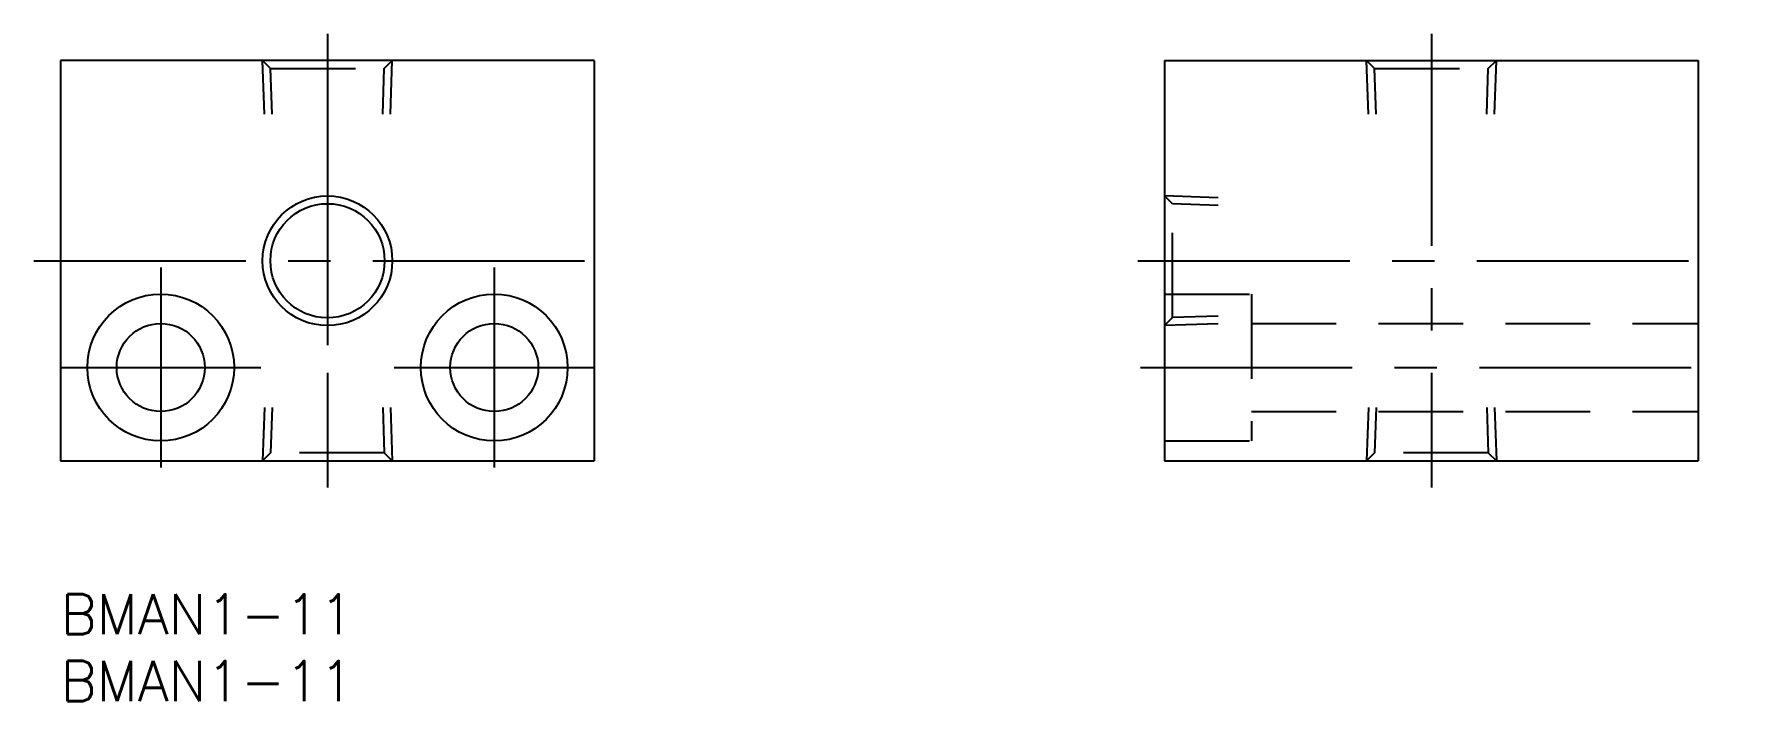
# Model space of a CAD drawing. Extents: x -2 to 125, y -8 to 42.
import ezdxf

# ---------------------------------------------------------------- set-up
doc = ezdxf.new("R2010")
doc.units = 0
doc.header["$LTSCALE"] = 0.5
doc.linetypes.add('CENTER', pattern=[50.8, 31.75, -6.35, 6.35, -6.35])
doc.linetypes.add('DASHED', pattern=[19.05, 12.7, -6.35])
for name, color, linetype in [('MSM_CENTER', 1, 'CENTER'), ('MSM_CONTINUOUS', 7, 'CONTINUOUS'), ('MSM_DASHED', 4, 'DASHED'), ('MSM_NARROW', 5, 'CONTINUOUS'), ('MSM_PART_NUMBER', 7, 'CONTINUOUS')]:
    doc.layers.add(name, color=color, linetype=linetype)
doc.styles.get("Standard").update_dxf_attribs({"font": 'txt.shx', "height": 2, "bigfont": 'bigfont.shx'})

# ---------------------------------------------------------------- blocks, each defined once
blk = doc.blocks.new('*U33')
at = {"layer": 'MSM_PART_NUMBER'}
blk.add_text('BMAN1-11', height=3, dxfattribs=at).set_placement((0, -3))
blk = doc.blocks.new('*U34')
at = {"layer": 'MSM_PART_NUMBER'}
blk.add_text('BMAN1-11', height=3, dxfattribs=at).set_placement((0, -8))

msp = doc.modelspace()

# ---------------------------------------------------------------- linework, layer by layer
at = {"layer": 'MSM_CENTER'}
for p, q in [((20, 42), (20, 8)), ((102.75, 42), (102.75, 8)), ((20, 32.65), (20, 18.68)), ((-2, 25), (42, 25)), ((7.5, 24.5), (7.5, 9.5)), ((32.5, 24.5), (32.5, 9.5)), ((80.75, 25), (124.75, 25)), ((0, 17), (15, 17)), ((25, 17), (40, 17)), ((80.94, 17), (125.35, 17))]:
    msp.add_line(p, q, dxfattribs=at)
at = {"layer": 'MSM_CONTINUOUS', "color": 7, "linetype": 'CONTINUOUS'}
for p, q in [((40, 40), (0, 40)), ((0, 40), (0, 10)), ((40, 40), (40, 10)), ((82.75, 40), (122.75, 40)), ((82.75, 40), (82.75, 10)), ((122.75, 40), (122.75, 10)), ((0, 10), (40, 10)), ((82.75, 10), (122.75, 10))]:
    msp.add_line(p, q, dxfattribs=at)
at = {"layer": 'MSM_CONTINUOUS'}
msp.add_line((30, 40), (30, 40), dxfattribs=at)
at = {"layer": 'MSM_CONTINUOUS', "color": 7, "linetype": 'CONTINUOUS'}
for centre, radius in [((20, 25), 4.28), ((7.5, 17), 5.5), ((32.5, 17), 5.5), ((7.5, 17), 3.3), ((32.5, 17), 3.3)]:
    msp.add_circle(centre, radius, dxfattribs=at)
at = {"layer": 'MSM_DASHED'}
for p, q in [((15.74, 39.4), (15.14, 40)), ((15.28, 36), (15.14, 40)), ((24.26, 39.4), (24.86, 40)), ((24.72, 36), (24.86, 40)), ((98.49, 39.4), (97.89, 40)), ((98.03, 36), (97.89, 40)), ((107.01, 39.4), (107.62, 40)), ((107.48, 36), (107.62, 40)), ((15.74, 39.4), (24.26, 39.4)), ((15.86, 36), (15.74, 39.4)), ((24.14, 36), (24.26, 39.4)), ((98.49, 39.4), (107.01, 39.4)), ((98.61, 36), (98.49, 39.4)), ((106.9, 36), (107.01, 39.4)), ((86.75, 29.72), (82.75, 29.86)), ((83.35, 29.26), (82.75, 29.86)), ((86.75, 29.14), (83.35, 29.26)), ((83.35, 20.74), (83.35, 29.26)), ((82.75, 22.5), (89.25, 22.5)), ((89.25, 22.5), (89.25, 11.5)), ((83.35, 20.74), (82.75, 20.14)), ((86.75, 20.86), (83.35, 20.74)), ((86.75, 20.28), (82.75, 20.14)), ((89.25, 20.3), (122.75, 20.3)), ((15.28, 14), (15.14, 10)), ((15.86, 14), (15.74, 10.6)), ((24.14, 14), (24.26, 10.6)), ((24.72, 14), (24.86, 10)), ((89.25, 13.7), (122.75, 13.7)), ((98.03, 14), (97.89, 10)), ((98.61, 14), (98.49, 10.6)), ((106.9, 14), (107.01, 10.6)), ((107.48, 14), (107.62, 10)), ((82.75, 11.5), (89.25, 11.5)), ((15.74, 10.6), (15.14, 10)), ((24.26, 10.6), (15.74, 10.6)), ((24.26, 10.6), (24.86, 10)), ((98.49, 10.6), (97.89, 10)), ((107.01, 10.6), (98.49, 10.6)), ((107.01, 10.6), (107.62, 10))]:
    msp.add_line(p, q, dxfattribs=at)
at = {"layer": 'MSM_NARROW'}
msp.add_circle((20, 25), 4.86, dxfattribs=at)

# ---------------------------------------------------------------- block references
at = {"layer": 'MSM_CONTINUOUS'}
for name in ['*U33', '*U34']:
    msp.add_blockref(name, (0, 0), dxfattribs=at)

doc.saveas('drawing.dxf')
